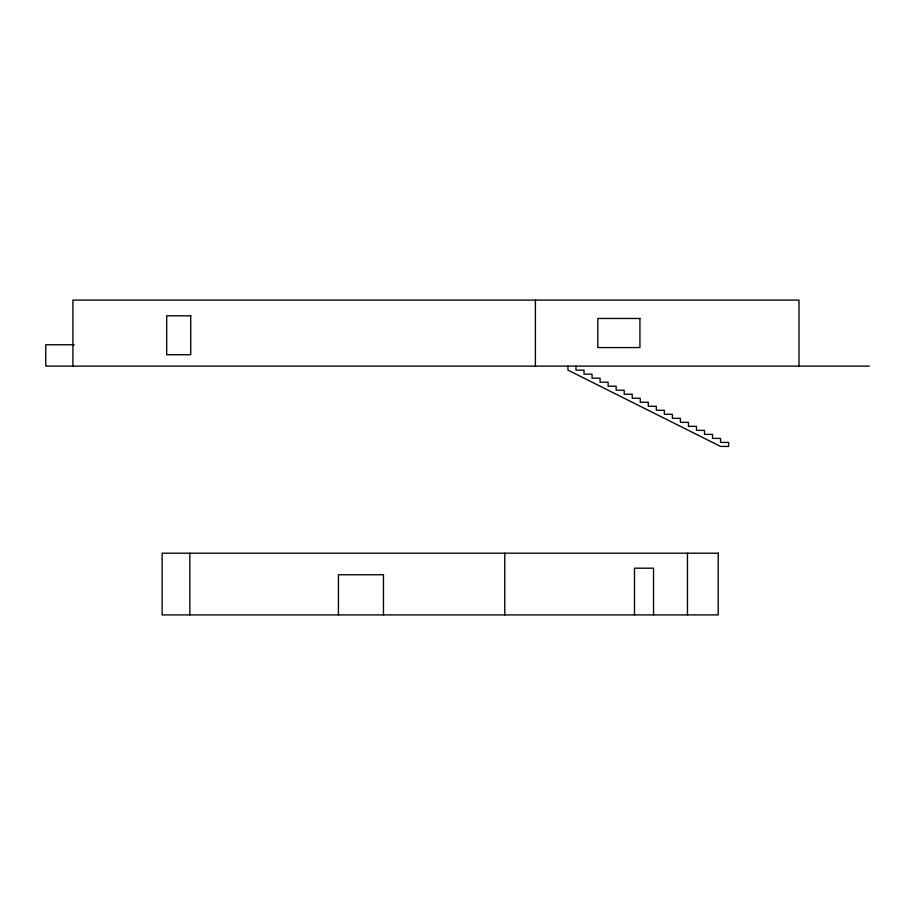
<?xml version="1.0" encoding="UTF-8"?>
<svg xmlns="http://www.w3.org/2000/svg" width="915" height="915" viewBox="0 0 915 915"><rect width="100%" height="100%" fill="white"/><g stroke="black" fill="none" stroke-linecap="round" stroke-linejoin="round"><path stroke-width="1.37" d="M74.241 344.761L45.75 344.761L45.75 366.114L869.25 366.114M798.989 366.114L798.989 300.097L72.925 300.097L72.925 366.114M687.462 553.198L687.462 614.903M653.539 614.903L653.539 568.192L634.495 568.192L634.495 614.903M575.981 366.114L575.981 370.129L584.022 370.129L584.022 374.144L592.051 374.144L592.051 378.158L600.08 378.158L600.08 382.173L608.12 382.173L608.12 386.187L616.15 386.187L616.15 390.213L624.179 390.213L624.179 394.228L632.219 394.228L632.219 398.242L640.248 398.242L640.248 402.257L648.277 402.257L648.277 406.271L656.318 406.271L656.318 410.286L664.347 410.286L664.347 414.312L672.376 414.312L672.376 418.327L680.405 418.327L680.405 422.341L688.446 422.341L688.446 426.356L696.475 426.356L696.475 430.37L704.504 430.37L704.504 434.385L712.545 434.385L712.545 438.399L720.574 438.399L720.574 442.425L728.603 442.425L728.603 446.44L720.574 446.44L567.952 370.129L567.952 366.114M535.412 300.097L535.412 366.114M504.76 553.198L504.76 614.903M383.465 614.903L383.465 574.746L338.436 574.746L338.436 614.903M189.851 553.198L189.851 614.903M190.732 315.812L166.679 315.812L166.679 354.734L190.732 354.734L190.732 315.812M639.928 318.477L597.827 318.477L597.827 347.563L639.928 347.563L639.928 318.477M718.218 553.198L162.127 553.198L162.127 614.903L718.218 614.903L718.218 553.198"/></g></svg>
